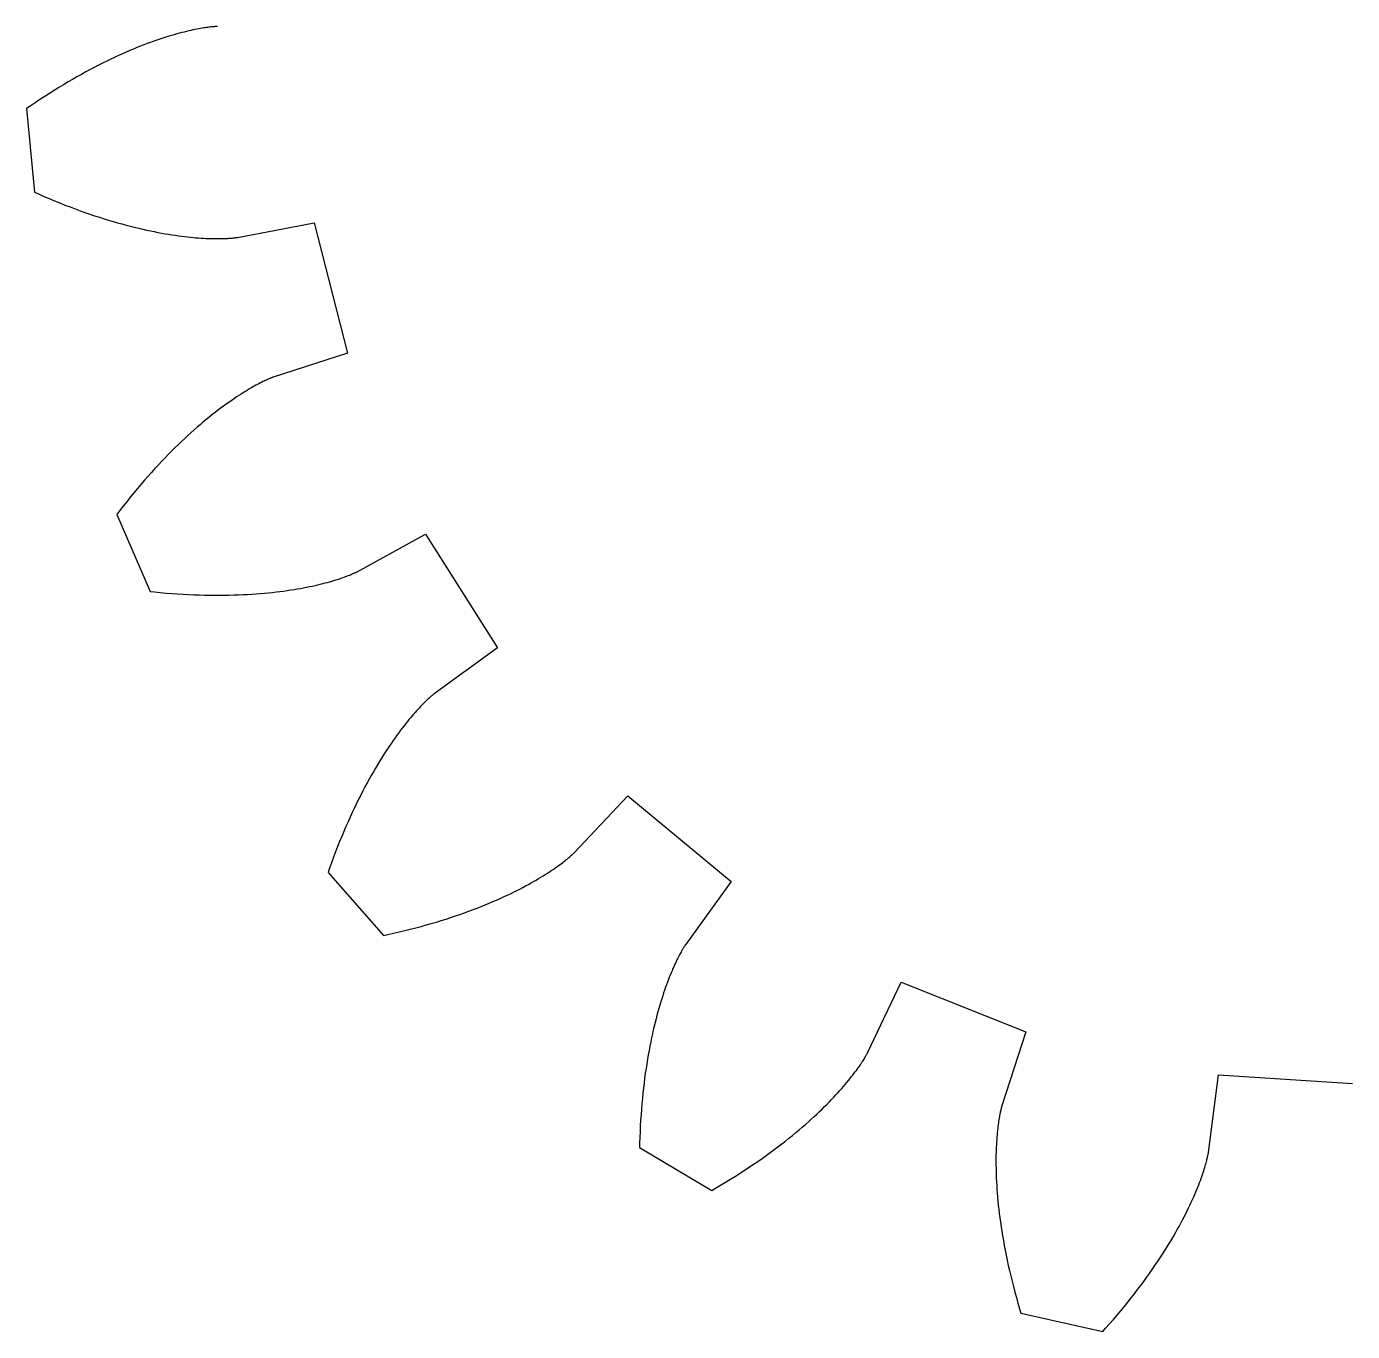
# Model space of a CAD drawing. Header units: metres. Extents: x -22 to 22, y -22 to 22.
# Drawn here: x -21.96 to 0, y -21.61 to 0 of the extents above; entities that cross this region are included whole.
import ezdxf

# ---------------------------------------------------------------- set-up
doc = ezdxf.new("R2010")
doc.units = ezdxf.units.M
doc.layers.add('1', color=7, linetype='Continuous')

msp = doc.modelspace()

# ---------------------------------------------------------------- linework, layer by layer
at = {"layer": '1'}
for p, q in [((-18.793852, 0), (-18.796715, -0.000033)), ((-19.748144, -0.208693), (-19.798967, -0.225946)), ((-19.698532, -0.192332), (-19.748144, -0.208693)), ((-19.650143, -0.176841), (-19.698532, -0.192332)), ((-19.602987, -0.162198), (-19.650143, -0.176841)), ((-19.557076, -0.148379), (-19.602987, -0.162198)), ((-19.512419, -0.135362), (-19.557076, -0.148379)), ((-19.469028, -0.123123), (-19.512419, -0.135362)), ((-19.426912, -0.11164), (-19.469028, -0.123123)), ((-19.386084, -0.10089), (-19.426912, -0.11164)), ((-19.346548, -0.090848), (-19.386084, -0.10089)), ((-19.308319, -0.081492), (-19.346548, -0.090848)), ((-19.2714, -0.072798), (-19.308319, -0.081492)), ((-19.235804, -0.064742), (-19.2714, -0.072798)), ((-19.201538, -0.057301), (-19.235804, -0.064742)), ((-19.16861, -0.050451), (-19.201538, -0.057301)), ((-19.137026, -0.044168), (-19.16861, -0.050451)), ((-19.106794, -0.038427), (-19.137026, -0.044168)), ((-19.077923, -0.033205), (-19.106794, -0.038427)), ((-19.050417, -0.028478), (-19.077923, -0.033205)), ((-19.024284, -0.02422), (-19.050417, -0.028478)), ((-18.999529, -0.020409), (-19.024284, -0.02422)), ((-18.976158, -0.01702), (-18.999529, -0.020409)), ((-18.954176, -0.014027), (-18.976158, -0.01702)), ((-18.93359, -0.011407), (-18.954176, -0.014027)), ((-18.914402, -0.009135), (-18.93359, -0.011407)), ((-18.896618, -0.007186), (-18.914402, -0.009135)), ((-18.880241, -0.005536), (-18.896618, -0.007186)), ((-18.865278, -0.00416), (-18.880241, -0.005536)), ((-18.851727, -0.003033), (-18.865278, -0.00416)), ((-18.839596, -0.002131), (-18.851727, -0.003033)), ((-18.828884, -0.001427), (-18.839596, -0.002131)), ((-18.819597, -0.000899), (-18.828884, -0.001427)), ((-18.811733, -0.00052), (-18.819597, -0.000899)), ((-18.805298, -0.000266), (-18.811733, -0.00052)), ((-18.800291, -0.000112), (-18.805298, -0.000266)), ((-18.796715, -0.000033), (-18.800291, -0.000112)), ((-20.308786, -0.425017), (-20.371012, -0.452398)), ((-20.247639, -0.398745), (-20.308786, -0.425017)), ((-20.187584, -0.373561), (-20.247639, -0.398745)), ((-20.128637, -0.349444), (-20.187584, -0.373561)), ((-20.070812, -0.326373), (-20.128637, -0.349444)), ((-20.01412, -0.304326), (-20.070812, -0.326373)), ((-19.958578, -0.283282), (-20.01412, -0.304326)), ((-19.904196, -0.263218), (-19.958578, -0.283282)), ((-19.850988, -0.244113), (-19.904196, -0.263218)), ((-19.798967, -0.225946), (-19.850988, -0.244113)), ((-20.766163, -0.641125), (-20.835508, -0.676841)), ((-20.697788, -0.60666), (-20.766163, -0.641125)), ((-20.630398, -0.573426), (-20.697788, -0.60666)), ((-20.564009, -0.541403), (-20.630398, -0.573426)), ((-20.498638, -0.51057), (-20.564009, -0.541403)), ((-20.434301, -0.480909), (-20.498638, -0.51057)), ((-20.371012, -0.452398), (-20.434301, -0.480909)), ((-21.196173, -0.874857), (-21.270971, -0.918479)), ((-21.122238, -0.832599), (-21.196173, -0.874857)), ((-21.049187, -0.791687), (-21.122238, -0.832599)), ((-20.977037, -0.752103), (-21.049187, -0.791687)), ((-20.905806, -0.713827), (-20.977037, -0.752103)), ((-20.835508, -0.676841), (-20.905806, -0.713827)), ((-21.50037, -1.057715), (-21.578442, -1.106976)), ((-21.423088, -1.00989), (-21.50037, -1.057715)), ((-21.346615, -0.963484), (-21.423088, -1.00989)), ((-21.270971, -0.918479), (-21.346615, -0.963484)), ((-21.817205, -1.26355), (-21.898243, -1.318728)), ((-21.736879, -1.209877), (-21.817205, -1.26355)), ((-21.657286, -1.157691), (-21.736879, -1.209877)), ((-21.578442, -1.106976), (-21.657286, -1.157691)), ((-21.898243, -1.318728), (-21.957916, -1.360125)), ((-21.957916, -1.360125), (-21.828264, -2.743518)), ((-21.828264, -2.743518), (-21.76194, -2.773106)), ((-21.76194, -2.773106), (-21.67206, -2.812266)), ((-21.67206, -2.812266), (-21.58316, -2.850079)), ((-21.58316, -2.850079), (-21.495256, -2.886567)), ((-21.495256, -2.886567), (-21.408361, -2.921748)), ((-21.408361, -2.921748), (-21.322496, -2.955646)), ((-21.322496, -2.955646), (-21.237675, -2.988278)), ((-21.237675, -2.988278), (-21.15391, -3.019666)), ((-21.15391, -3.019666), (-21.07122, -3.049833)), ((-21.07122, -3.049833), (-20.98962, -3.078797)), ((-20.98962, -3.078797), (-20.909121, -3.106582)), ((-20.909121, -3.106582), (-20.829741, -3.133207)), ((-20.829741, -3.133207), (-20.751492, -3.158696)), ((-20.751492, -3.158696), (-20.674389, -3.18307)), ((-20.674389, -3.18307), (-20.598444, -3.20635)), ((-20.598444, -3.20635), (-20.523668, -3.228559)), ((-20.523668, -3.228559), (-20.450081, -3.24972)), ((-20.450081, -3.24972), (-20.377689, -3.269854)), ((-20.377689, -3.269854), (-20.306505, -3.288984)), ((-20.306505, -3.288984), (-20.236546, -3.307132)), ((-18.466578, -3.492049), (-17.195257, -3.251641)), ((-17.195257, -3.251641), (-16.64349, -5.407797)), ((-20.236546, -3.307132), (-20.167816, -3.324323)), ((-20.167816, -3.324323), (-20.100332, -3.340578)), ((-20.100332, -3.340578), (-20.034103, -3.35592)), ((-20.034103, -3.35592), (-19.969139, -3.370373)), ((-19.969139, -3.370373), (-19.905449, -3.383959)), ((-19.905449, -3.383959), (-19.843048, -3.396703)), ((-19.843048, -3.396703), (-19.781944, -3.408629)), ((-19.781944, -3.408629), (-19.722141, -3.419758)), ((-19.722141, -3.419758), (-19.663656, -3.430116)), ((-19.663656, -3.430116), (-19.606493, -3.439725)), ((-19.606493, -3.439725), (-19.550663, -3.448611)), ((-19.550663, -3.448611), (-19.496172, -3.456796)), ((-19.496172, -3.456796), (-19.443029, -3.464306)), ((-19.443029, -3.464306), (-19.391241, -3.471163)), ((-19.391241, -3.471163), (-19.340815, -3.477393)), ((-19.340815, -3.477393), (-19.291759, -3.483019)), ((-19.291759, -3.483019), (-19.24408, -3.488067)), ((-19.24408, -3.488067), (-19.197783, -3.49256)), ((-19.197783, -3.49256), (-19.152874, -3.496523)), ((-19.152874, -3.496523), (-19.109358, -3.49998)), ((-19.109358, -3.49998), (-19.067242, -3.502958)), ((-19.067242, -3.502958), (-19.026529, -3.505478)), ((-19.026529, -3.505478), (-18.987228, -3.507568)), ((-18.987228, -3.507568), (-18.949337, -3.509251)), ((-18.949337, -3.509251), (-18.912863, -3.510552)), ((-18.912863, -3.510552), (-18.877811, -3.511497)), ((-18.877811, -3.511497), (-18.844183, -3.51211)), ((-18.844183, -3.51211), (-18.811981, -3.512415)), ((-18.811981, -3.512415), (-18.78121, -3.512439)), ((-18.78121, -3.512439), (-18.751871, -3.512205)), ((-18.751871, -3.512205), (-18.723967, -3.511739)), ((-18.723967, -3.511739), (-18.697498, -3.511066)), ((-18.697498, -3.511066), (-18.672464, -3.510211)), ((-18.672464, -3.510211), (-18.64887, -3.5092)), ((-18.64887, -3.5092), (-18.626717, -3.508056)), ((-18.626717, -3.508056), (-18.606001, -3.506805)), ((-18.606001, -3.506805), (-18.586725, -3.505472)), ((-18.586725, -3.505472), (-18.56889, -3.504082)), ((-18.56889, -3.504082), (-18.55249, -3.502661)), ((-18.55249, -3.502661), (-18.537533, -3.501233)), ((-18.537533, -3.501233), (-18.524008, -3.499822)), ((-18.524008, -3.499822), (-18.511921, -3.498455)), ((-18.511921, -3.498455), (-18.501265, -3.497156)), ((-18.501265, -3.497156), (-18.492041, -3.495949)), ((-18.492041, -3.495949), (-18.484243, -3.49486)), ((-18.484243, -3.49486), (-18.477873, -3.493914)), ((-18.477873, -3.493914), (-18.472925, -3.493135)), ((-18.472925, -3.493135), (-18.469397, -3.492548)), ((-18.469397, -3.492548), (-18.466578, -3.492049)), ((-16.64349, -5.407797), (-17.874016, -5.80762)), ((-18.133923, -5.926982), (-18.159767, -5.94087)), ((-18.109224, -5.913987), (-18.133923, -5.926982)), ((-18.085686, -5.901862), (-18.109224, -5.913987)), ((-18.06332, -5.890588), (-18.085686, -5.901862)), ((-18.042139, -5.880142), (-18.06332, -5.890588)), ((-18.022158, -5.870503), (-18.042139, -5.880142)), ((-18.003389, -5.86165), (-18.022158, -5.870503)), ((-17.985844, -5.853559), (-18.003389, -5.86165)), ((-17.969532, -5.846211), (-17.985844, -5.853559)), ((-17.954466, -5.839581), (-17.969532, -5.846211)), ((-17.94066, -5.833648), (-17.954466, -5.839581)), ((-17.92812, -5.828389), (-17.94066, -5.833648)), ((-17.916862, -5.823781), (-17.92812, -5.828389)), ((-17.906893, -5.819803), (-17.916862, -5.823781)), ((-17.898224, -5.816431), (-17.906893, -5.819803)), ((-17.890862, -5.81364), (-17.898224, -5.816431)), ((-17.884819, -5.81141), (-17.890862, -5.81364)), ((-17.880106, -5.809717), (-17.884819, -5.81141)), ((-17.876728, -5.808536), (-17.880106, -5.809717)), ((-17.874016, -5.80762), (-17.876728, -5.808536)), ((-18.4781, -6.133358), (-18.515585, -6.158406)), ((-18.441593, -6.109422), (-18.4781, -6.133358)), ((-18.406084, -6.086581), (-18.441593, -6.109422)), ((-18.371588, -6.064814), (-18.406084, -6.086581)), ((-18.338121, -6.044102), (-18.371588, -6.064814)), ((-18.305696, -6.024426), (-18.338121, -6.044102)), ((-18.27433, -6.005764), (-18.305696, -6.024426)), ((-18.244041, -5.988099), (-18.27433, -6.005764)), ((-18.214842, -5.971408), (-18.244041, -5.988099)), ((-18.186745, -5.955672), (-18.214842, -5.971408)), ((-18.159767, -5.94087), (-18.186745, -5.955672)), ((-18.803978, -6.366458), (-18.848677, -6.40107)), ((-18.760117, -6.333105), (-18.803978, -6.366458)), ((-18.717112, -6.300991), (-18.760117, -6.333105)), ((-18.674984, -6.2701), (-18.717112, -6.300991)), ((-18.633749, -6.240414), (-18.674984, -6.2701)), ((-18.593428, -6.211916), (-18.633749, -6.240414)), ((-18.554033, -6.184586), (-18.593428, -6.211916)), ((-18.515585, -6.158406), (-18.554033, -6.184586)), ((-19.035488, -6.552433), (-19.084097, -6.593585)), ((-18.987623, -6.512621), (-19.035488, -6.552433)), ((-18.940517, -6.474135), (-18.987623, -6.512621)), ((-18.894197, -6.436957), (-18.940517, -6.474135)), ((-18.848677, -6.40107), (-18.894197, -6.436957)), ((-19.285566, -6.771918), (-19.337589, -6.820009)), ((-19.234184, -6.725245), (-19.285566, -6.771918)), ((-19.183466, -6.679976), (-19.234184, -6.725245)), ((-19.13343, -6.636094), (-19.183466, -6.679976)), ((-19.084097, -6.593585), (-19.13343, -6.636094)), ((-19.497299, -6.972937), (-19.551676, -7.026844)), ((-19.443476, -6.920504), (-19.497299, -6.972937)), ((-19.390232, -6.869533), (-19.443476, -6.920504)), ((-19.337589, -6.820009), (-19.390232, -6.869533)), ((-19.717936, -7.197554), (-19.774323, -7.257496)), ((-19.662018, -7.13914), (-19.717936, -7.197554)), ((-19.60659, -7.082241), (-19.662018, -7.13914)), ((-19.551676, -7.026844), (-19.60659, -7.082241)), ((-19.946072, -7.446618), (-20.004105, -7.512795)), ((-19.888412, -7.382016), (-19.946072, -7.446618)), ((-19.831156, -7.318979), (-19.888412, -7.382016)), ((-19.774323, -7.257496), (-19.831156, -7.318979)), ((-20.121216, -7.649927), (-20.180244, -7.720902)), ((-20.062494, -7.580561), (-20.121216, -7.649927)), ((-20.004105, -7.512795), (-20.062494, -7.580561)), ((-20.299129, -7.867727), (-20.358938, -7.943595)), ((-20.239557, -7.793499), (-20.299129, -7.867727)), ((-20.180244, -7.720902), (-20.239557, -7.793499)), ((-20.418959, -8.021114), (-20.462917, -8.078925)), ((-20.462917, -8.078925), (-19.912121, -9.354546)), ((-20.358938, -7.943595), (-20.418959, -8.021114)), ((-16.483656, -9.027622), (-15.348848, -8.40612)), ((-15.348848, -8.40612), (-14.157798, -10.286242)), ((-17.051552, -9.223613), (-17.012053, -9.213428)), ((-17.012053, -9.213428), (-16.974028, -9.203272)), ((-16.974028, -9.203272), (-16.937471, -9.193163)), ((-16.937471, -9.193163), (-16.90238, -9.183129)), ((-16.90238, -9.183129), (-16.868753, -9.173197)), ((-16.868753, -9.173197), (-16.836582, -9.163387)), ((-16.836582, -9.163387), (-16.805862, -9.153728)), ((-16.805862, -9.153728), (-16.776588, -9.14424)), ((-16.776588, -9.14424), (-16.748758, -9.134953)), ((-16.748758, -9.134953), (-16.722363, -9.125886)), ((-16.722363, -9.125886), (-16.697397, -9.117067)), ((-16.697397, -9.117067), (-16.673855, -9.108519)), ((-16.673855, -9.108519), (-16.651728, -9.100266)), ((-16.651728, -9.100266), (-16.63101, -9.092331)), ((-16.63101, -9.092331), (-16.611696, -9.084741)), ((-16.611696, -9.084741), (-16.593777, -9.077517)), ((-16.593777, -9.077517), (-16.577242, -9.070683)), ((-16.577242, -9.070683), (-16.562086, -9.064263)), ((-16.562086, -9.064263), (-16.548302, -9.058283)), ((-16.548302, -9.058283), (-16.535873, -9.052762)), ((-16.535873, -9.052762), (-16.524801, -9.047727)), ((-16.524801, -9.047727), (-16.515068, -9.043198)), ((-16.515068, -9.043198), (-16.506668, -9.0392)), ((-16.506668, -9.0392), (-16.49959, -9.035755)), ((-16.49959, -9.035755), (-16.493822, -9.032887)), ((-16.493822, -9.032887), (-16.489357, -9.030617)), ((-16.489357, -9.030617), (-16.486183, -9.028968)), ((-16.486183, -9.028968), (-16.483656, -9.027622)), ((-19.912121, -9.354546), (-19.839897, -9.362189)), ((-19.839897, -9.362189), (-19.742315, -9.371658)), ((-19.742315, -9.371658), (-19.646082, -9.380149)), ((-19.646082, -9.380149), (-19.551205, -9.387688)), ((-19.551205, -9.387688), (-19.457691, -9.394296)), ((-19.457691, -9.394296), (-19.365555, -9.4)), ((-19.365555, -9.4), (-19.274799, -9.404823)), ((-19.274799, -9.404823), (-19.185434, -9.408792)), ((-19.185434, -9.408792), (-19.097471, -9.411929)), ((-19.097471, -9.411929), (-19.010914, -9.41426)), ((-19.010914, -9.41426), (-18.92577, -9.415809)), ((-18.92577, -9.415809), (-18.842045, -9.416601)), ((-18.842045, -9.416601), (-18.75975, -9.416662)), ((-18.75975, -9.416662), (-18.678888, -9.416017)), ((-18.678888, -9.416017), (-18.599466, -9.414689)), ((-18.599466, -9.414689), (-18.521488, -9.412704)), ((-18.521488, -9.412704), (-18.444963, -9.410089)), ((-18.444963, -9.410089), (-18.369894, -9.406868)), ((-18.369894, -9.406868), (-18.296282, -9.403065)), ((-18.296282, -9.403065), (-18.224138, -9.398706)), ((-18.224138, -9.398706), (-18.153461, -9.393817)), ((-18.153461, -9.393817), (-18.084257, -9.388422)), ((-18.084257, -9.388422), (-18.016527, -9.382547)), ((-18.016527, -9.382547), (-17.950275, -9.376218)), ((-17.950275, -9.376218), (-17.885506, -9.369459)), ((-17.885506, -9.369459), (-17.822222, -9.362296)), ((-17.822222, -9.362296), (-17.760422, -9.354755)), ((-17.760422, -9.354755), (-17.700108, -9.34686)), ((-17.700108, -9.34686), (-17.641285, -9.338638)), ((-17.641285, -9.338638), (-17.58395, -9.330113)), ((-17.58395, -9.330113), (-17.528107, -9.321311)), ((-17.528107, -9.321311), (-17.473753, -9.312257)), ((-17.473753, -9.312257), (-17.420889, -9.302977)), ((-17.420889, -9.302977), (-17.369516, -9.293495)), ((-17.369516, -9.293495), (-17.319635, -9.283837)), ((-17.319635, -9.283837), (-17.271242, -9.27403)), ((-17.271242, -9.27403), (-17.224337, -9.264096)), ((-17.224337, -9.264096), (-17.178915, -9.254063)), ((-17.178915, -9.254063), (-17.134979, -9.243955)), ((-17.134979, -9.243955), (-17.092525, -9.233795)), ((-17.092525, -9.233795), (-17.051552, -9.223613)), ((-14.157798, -10.286242), (-15.204546, -11.046749)), ((-15.358946, -11.184155), (-15.376733, -11.201788)), ((-15.342031, -11.167675), (-15.358946, -11.184155)), ((-15.326006, -11.152333), (-15.342031, -11.167675)), ((-15.310891, -11.138113), (-15.326006, -11.152333)), ((-15.296703, -11.124997), (-15.310891, -11.138113)), ((-15.283462, -11.112967), (-15.296703, -11.124997)), ((-15.271182, -11.102006), (-15.283462, -11.112967)), ((-15.259886, -11.092098), (-15.271182, -11.102006)), ((-15.249584, -11.08322), (-15.259886, -11.092098)), ((-15.240301, -11.07536), (-15.249584, -11.08322)), ((-15.232048, -11.068495), (-15.240301, -11.07536)), ((-15.224846, -11.062609), (-15.232048, -11.068495)), ((-15.218706, -11.05768), (-15.224846, -11.062609)), ((-15.213649, -11.053692), (-15.218706, -11.05768)), ((-15.209689, -11.050625), (-15.213649, -11.053692)), ((-15.206842, -11.048458), (-15.209689, -11.050625)), ((-15.204546, -11.046749), (-15.206842, -11.048458)), ((-15.572859, -11.415073), (-15.598288, -11.445113)), ((-15.548101, -11.386339), (-15.572859, -11.415073)), ((-15.524037, -11.358899), (-15.548101, -11.386339)), ((-15.50069, -11.332739), (-15.524037, -11.358899)), ((-15.478077, -11.307841), (-15.50069, -11.332739)), ((-15.456219, -11.284194), (-15.478077, -11.307841)), ((-15.435135, -11.26178), (-15.456219, -11.284194)), ((-15.414846, -11.240585), (-15.435135, -11.26178)), ((-15.395372, -11.220592), (-15.414846, -11.240585)), ((-15.376733, -11.201788), (-15.395372, -11.220592)), ((-15.734792, -11.615401), (-15.763812, -11.653567)), ((-15.706315, -11.578622), (-15.734792, -11.615401)), ((-15.678405, -11.543217), (-15.706315, -11.578622)), ((-15.651082, -11.509171), (-15.678405, -11.543217)), ((-15.62437, -11.476476), (-15.651082, -11.509171)), ((-15.598288, -11.445113), (-15.62437, -11.476476)), ((-15.884893, -11.820334), (-15.916301, -11.86561)), ((-15.853918, -11.776504), (-15.884893, -11.820334)), ((-15.823398, -11.734106), (-15.853918, -11.776504)), ((-15.793355, -11.693131), (-15.823398, -11.734106)), ((-15.763812, -11.653567), (-15.793355, -11.693131)), ((-16.045792, -12.061369), (-16.079012, -12.114022)), ((-16.012884, -12.010209), (-16.045792, -12.061369)), ((-15.98032, -11.960537), (-16.012884, -12.010209)), ((-15.948117, -11.91234), (-15.98032, -11.960537)), ((-15.916301, -11.86561), (-15.948117, -11.91234)), ((-16.180334, -12.281052), (-16.214582, -12.339778)), ((-16.146307, -12.223855), (-16.180334, -12.281052)), ((-16.112524, -12.168181), (-16.146307, -12.223855)), ((-16.079012, -12.114022), (-16.112524, -12.168181)), ((-16.283642, -12.461857), (-16.318405, -12.525225)), ((-16.249025, -12.400044), (-16.283642, -12.461857)), ((-16.214582, -12.339778), (-16.249025, -12.400044)), ((-16.423334, -12.724726), (-16.458443, -12.79438)), ((-16.388277, -12.656652), (-16.423334, -12.724726)), ((-16.353291, -12.590155), (-16.388277, -12.656652)), ((-16.318405, -12.525225), (-16.353291, -12.590155)), ((-16.528706, -12.938457), (-16.563808, -13.01289)), ((-16.493574, -12.865623), (-16.528706, -12.938457)), ((-16.458443, -12.79438), (-16.493574, -12.865623)), ((-12.887199, -13.679509), (-11.999988, -12.737751)), ((-11.999988, -12.737751), (-10.286242, -14.157798)), ((-16.633837, -13.166572), (-16.668709, -13.245829)), ((-16.59886, -13.088926), (-16.633837, -13.166572)), ((-16.563808, -13.01289), (-16.59886, -13.088926)), ((-16.703453, -13.3267), (-16.738045, -13.409194)), ((-16.668709, -13.245829), (-16.703453, -13.3267)), ((-16.806662, -13.579052), (-16.840639, -13.666425)), ((-16.772455, -13.49331), (-16.806662, -13.579052)), ((-16.738045, -13.409194), (-16.772455, -13.49331)), ((-16.874357, -13.755428), (-16.907795, -13.846065)), ((-16.840639, -13.666425), (-16.874357, -13.755428)), ((-13.083858, -13.846727), (-13.06284, -13.830626)), ((-13.06284, -13.830626), (-13.043091, -13.81522)), ((-13.043091, -13.81522), (-13.024597, -13.800533)), ((-13.024597, -13.800533), (-13.007346, -13.786586)), ((-13.007346, -13.786586), (-12.991323, -13.773398)), ((-12.991323, -13.773398), (-12.976512, -13.76099)), ((-12.976512, -13.76099), (-12.962898, -13.749381)), ((-12.962898, -13.749381), (-12.950468, -13.738593)), ((-12.950468, -13.738593), (-12.939206, -13.728645)), ((-12.939206, -13.728645), (-12.929092, -13.719554)), ((-12.929092, -13.719554), (-12.920117, -13.711344)), ((-12.920117, -13.711344), (-12.912261, -13.704029)), ((-12.912261, -13.704029), (-12.905508, -13.697632)), ((-12.905508, -13.697632), (-12.899839, -13.692167)), ((-12.899839, -13.692167), (-12.895242, -13.687657)), ((-12.895242, -13.687657), (-12.891697, -13.684118)), ((-12.891697, -13.684118), (-12.889187, -13.68157)), ((-12.889187, -13.68157), (-12.887199, -13.679509)), ((-16.940922, -13.938337), (-16.964867, -14.006904)), ((-16.964867, -14.006904), (-16.046837, -15.049885)), ((-16.907795, -13.846065), (-16.940922, -13.938337)), ((-13.402557, -14.063742), (-13.366735, -14.041396)), ((-13.366735, -14.041396), (-13.332316, -14.019505)), ((-13.332316, -14.019505), (-13.299293, -13.998095)), ((-13.299293, -13.998095), (-13.267649, -13.977184)), ((-13.267649, -13.977184), (-13.237376, -13.956799)), ((-13.237376, -13.956799), (-13.208464, -13.936959)), ((-13.208464, -13.936959), (-13.180898, -13.917689)), ((-13.180898, -13.917689), (-13.154667, -13.899009)), ((-13.154667, -13.899009), (-13.129759, -13.88094)), ((-13.129759, -13.88094), (-13.10616, -13.863506)), ((-13.10616, -13.863506), (-13.083858, -13.846727)), ((-13.789776, -14.281576), (-13.74088, -14.256169)), ((-13.74088, -14.256169), (-13.693472, -14.231008)), ((-13.693472, -14.231008), (-13.647544, -14.206115)), ((-13.647544, -14.206115), (-13.603087, -14.181516)), ((-13.603087, -14.181516), (-13.560094, -14.157234)), ((-13.560094, -14.157234), (-13.518554, -14.133292)), ((-13.518554, -14.133292), (-13.478456, -14.109714)), ((-13.478456, -14.109714), (-13.439795, -14.086523)), ((-13.439795, -14.086523), (-13.402557, -14.063742)), ((-10.286242, -14.157798), (-11.046749, -15.204546)), ((-14.297968, -14.517262), (-14.235369, -14.490746)), ((-14.235369, -14.490746), (-14.174316, -14.464253)), ((-14.174316, -14.464253), (-14.114805, -14.43781)), ((-14.114805, -14.43781), (-14.05683, -14.411442)), ((-14.05683, -14.411442), (-14.000386, -14.385173)), ((-14.000386, -14.385173), (-13.945464, -14.359027)), ((-13.945464, -14.359027), (-13.892061, -14.33303)), ((-13.892061, -14.33303), (-13.840166, -14.307204)), ((-13.840166, -14.307204), (-13.789776, -14.281576)), ((-14.85497, -14.727259), (-14.779844, -14.701453)), ((-14.779844, -14.701453), (-14.706297, -14.675469)), ((-14.706297, -14.675469), (-14.634325, -14.649335)), ((-14.634325, -14.649335), (-14.563925, -14.623073)), ((-14.563925, -14.623073), (-14.495091, -14.596708)), ((-14.495091, -14.596708), (-14.427824, -14.570269)), ((-14.427824, -14.570269), (-14.362119, -14.543779)), ((-14.362119, -14.543779), (-14.297968, -14.517262)), ((-15.602367, -14.947264), (-15.512977, -14.924216)), ((-15.512977, -14.924216), (-15.425173, -14.900759)), ((-15.425173, -14.900759), (-15.338957, -14.876918)), ((-15.338957, -14.876918), (-15.254329, -14.852719)), ((-15.254329, -14.852719), (-15.171287, -14.828188)), ((-15.171287, -14.828188), (-15.08983, -14.80335)), ((-15.08983, -14.80335), (-15.00996, -14.778232)), ((-15.00996, -14.778232), (-14.931674, -14.75286)), ((-14.931674, -14.75286), (-14.85497, -14.727259)), ((-16.046837, -15.049885), (-15.975787, -15.034837)), ((-15.975787, -15.034837), (-15.880056, -15.013688)), ((-15.880056, -15.013688), (-15.785909, -14.992025)), ((-15.785909, -14.992025), (-15.693345, -14.969876)), ((-15.693345, -14.969876), (-15.602367, -14.947264)), ((-11.140137, -15.362039), (-11.151132, -15.382938)), ((-11.129637, -15.342496), (-11.140137, -15.362039)), ((-11.119657, -15.324301), (-11.129637, -15.342496)), ((-11.110216, -15.307443), (-11.119657, -15.324301)), ((-11.101339, -15.291909), (-11.110216, -15.307443)), ((-11.093048, -15.277691), (-11.101339, -15.291909)), ((-11.085366, -15.264776), (-11.093048, -15.277691)), ((-11.078313, -15.25315), (-11.085366, -15.264776)), ((-11.071913, -15.242805), (-11.078313, -15.25315)), ((-11.066185, -15.233727), (-11.071913, -15.242805)), ((-11.061154, -15.225903), (-11.066185, -15.233727)), ((-11.056838, -15.219317), (-11.061154, -15.225903)), ((-11.053261, -15.213963), (-11.056838, -15.219317)), ((-11.050443, -15.209821), (-11.053261, -15.213963)), ((-11.048405, -15.206882), (-11.050443, -15.209821)), ((-11.046749, -15.204546), (-11.048405, -15.206882)), ((-11.240023, -15.568051), (-11.254144, -15.600146)), ((-11.226211, -15.537385), (-11.240023, -15.568051)), ((-11.212729, -15.508141), (-11.226211, -15.537385)), ((-11.199604, -15.480309), (-11.212729, -15.508141)), ((-11.186858, -15.453881), (-11.199604, -15.480309)), ((-11.174515, -15.42885), (-11.186858, -15.453881)), ((-11.162599, -15.405206), (-11.174515, -15.42885)), ((-11.151132, -15.382938), (-11.162599, -15.405206)), ((-11.328533, -15.782323), (-11.343999, -15.823145)), ((-11.313232, -15.742972), (-11.328533, -15.782323)), ((-11.298118, -15.705086), (-11.313232, -15.742972)), ((-11.283216, -15.668658), (-11.298118, -15.705086)), ((-11.26855, -15.63368), (-11.283216, -15.668658)), ((-11.254144, -15.600146), (-11.26855, -15.63368)), ((-11.406996, -16.001244), (-11.422907, -16.049498)), ((-11.391126, -15.954488), (-11.406996, -16.001244)), ((-11.375319, -15.909222), (-11.391126, -15.954488)), ((-11.359602, -15.865442), (-11.375319, -15.909222)), ((-11.343999, -15.823145), (-11.359602, -15.865442)), ((-8.029255, -16.99235), (-7.476485, -15.822521)), ((-7.476485, -15.822521), (-5.407797, -16.64349)), ((-11.470626, -16.203274), (-11.486444, -16.257549)), ((-11.454747, -16.150509), (-11.470626, -16.203274)), ((-11.438831, -16.099251), (-11.454747, -16.150509)), ((-11.422907, -16.049498), (-11.438831, -16.099251)), ((-11.533286, -16.429466), (-11.54861, -16.489809)), ((-11.517799, -16.370642), (-11.533286, -16.429466)), ((-11.502178, -16.313337), (-11.517799, -16.370642)), ((-11.486444, -16.257549), (-11.502178, -16.313337)), ((-11.593359, -16.679972), (-11.607782, -16.746408)), ((-11.578671, -16.615061), (-11.593359, -16.679972)), ((-11.563746, -16.551672), (-11.578671, -16.615061)), ((-11.54861, -16.489809), (-11.563746, -16.551672)), ((-5.407797, -16.64349), (-5.80762, -17.874016)), ((-11.635736, -16.883852), (-11.649217, -16.954861)), ((-11.621917, -16.814369), (-11.635736, -16.883852)), ((-11.607782, -16.746408), (-11.621917, -16.814369)), ((-11.675056, -17.101448), (-11.687363, -17.177023)), ((-11.662333, -17.027393), (-11.675056, -17.101448)), ((-11.649217, -16.954861), (-11.662333, -17.027393)), ((-8.110432, -17.131313), (-8.099268, -17.113819)), ((-8.099268, -17.113819), (-8.089017, -17.097441)), ((-8.089017, -17.097441), (-8.079657, -17.082195)), ((-8.079657, -17.082195), (-8.071168, -17.068092)), ((-8.071168, -17.068092), (-8.063532, -17.055151)), ((-8.063532, -17.055151), (-8.056723, -17.043381)), ((-8.056723, -17.043381), (-8.050724, -17.032799)), ((-8.050724, -17.032799), (-8.045512, -17.023415)), ((-8.045512, -17.023415), (-8.041067, -17.015244)), ((-8.041067, -17.015244), (-8.037365, -17.008295)), ((-8.037365, -17.008295), (-8.034386, -17.002584)), ((-8.034386, -17.002584), (-8.032107, -16.998123)), ((-8.032107, -16.998123), (-8.030508, -16.994923)), ((-8.030508, -16.994923), (-8.029255, -16.99235)), ((-11.710626, -17.332729), (-11.721529, -17.412855)), ((-11.699228, -17.254118), (-11.710626, -17.332729)), ((-11.687363, -17.177023), (-11.699228, -17.254118)), ((-8.276606, -17.364277), (-8.255239, -17.336475)), ((-8.255239, -17.336475), (-8.234977, -17.309629)), ((-8.234977, -17.309629), (-8.215802, -17.283758)), ((-8.215802, -17.283758), (-8.197696, -17.258877)), ((-8.197696, -17.258877), (-8.18064, -17.235004)), ((-8.18064, -17.235004), (-8.164615, -17.212154)), ((-8.164615, -17.212154), (-8.149601, -17.190346)), ((-8.149601, -17.190346), (-8.135578, -17.169592)), ((-8.135578, -17.169592), (-8.122529, -17.14991)), ((-8.122529, -17.14991), (-8.110432, -17.131313)), ((-11.731913, -17.494492), (-11.741754, -17.577639)), ((-11.721529, -17.412855), (-11.731913, -17.494492)), ((-8.458633, -17.584208), (-8.42903, -17.550205)), ((-8.42903, -17.550205), (-8.400655, -17.517031)), ((-8.400655, -17.517031), (-8.373491, -17.484709)), ((-8.373491, -17.484709), (-8.347522, -17.453253)), ((-8.347522, -17.453253), (-8.32273, -17.422686)), ((-8.32273, -17.422686), (-8.299097, -17.393021)), ((-8.299097, -17.393021), (-8.276606, -17.364277)), ((-2.38535, -18.641861), (-2.221132, -17.358473)), ((-2.221132, -17.358473), (0, -17.5)), ((-11.759698, -17.748446), (-11.76775, -17.836096)), ((-11.751023, -17.662292), (-11.759698, -17.748446)), ((-11.741754, -17.577639), (-11.751023, -17.662292)), ((-8.662955, -17.804588), (-8.625643, -17.766008)), ((-8.625643, -17.766008), (-8.589655, -17.728142)), ((-8.589655, -17.728142), (-8.554976, -17.691008)), ((-8.554976, -17.691008), (-8.52159, -17.654629)), ((-8.52159, -17.654629), (-8.489481, -17.619022)), ((-8.489481, -17.619022), (-8.458633, -17.584208)), ((-11.775157, -17.925241), (-11.781891, -18.015875)), ((-11.76775, -17.836096), (-11.775157, -17.925241)), ((-8.869896, -18.007469), (-8.825742, -17.965631)), ((-8.825742, -17.965631), (-8.782986, -17.924404)), ((-8.782986, -17.924404), (-8.741611, -17.883806)), ((-8.741611, -17.883806), (-8.701607, -17.843861)), ((-8.701607, -17.843861), (-8.662955, -17.804588)), ((-5.836184, -17.991489), (-5.839952, -18.010439)), ((-5.832541, -17.973972), (-5.836184, -17.991489)), ((-5.829051, -17.957888), (-5.832541, -17.973972)), ((-5.825735, -17.943232), (-5.829051, -17.957888)), ((-5.822619, -17.929995), (-5.825735, -17.943232)), ((-5.819729, -17.918179), (-5.822619, -17.929995)), ((-5.817088, -17.907774), (-5.819729, -17.918179)), ((-5.814721, -17.898779), (-5.817088, -17.907774)), ((-5.812651, -17.891182), (-5.814721, -17.898779)), ((-5.810904, -17.884983), (-5.812651, -17.891182)), ((-5.809503, -17.880175), (-5.810904, -17.884983)), ((-5.808473, -17.876749), (-5.809503, -17.880175)), ((-5.80762, -17.874016), (-5.808473, -17.876749)), ((-11.793242, -18.201586), (-11.797806, -18.296652)), ((-11.787927, -18.10799), (-11.793242, -18.201586)), ((-11.781891, -18.015875), (-11.787927, -18.10799)), ((-9.164911, -18.270094), (-9.112095, -18.225052)), ((-9.112095, -18.225052), (-9.060754, -18.180489)), ((-9.060754, -18.180489), (-9.010876, -18.136427)), ((-9.010876, -18.136427), (-8.962449, -18.092888)), ((-8.962449, -18.092888), (-8.915461, -18.049894)), ((-8.915461, -18.049894), (-8.869896, -18.007469)), ((-5.871661, -18.214043), (-5.875444, -18.246021)), ((-5.867778, -18.183516), (-5.871661, -18.214043)), ((-5.863823, -18.154444), (-5.867778, -18.183516)), ((-5.859819, -18.126823), (-5.863823, -18.154444)), ((-5.855793, -18.100655), (-5.859819, -18.126823)), ((-5.851767, -18.075933), (-5.855793, -18.100655)), ((-5.847769, -18.052658), (-5.851767, -18.075933)), ((-5.843822, -18.030828), (-5.847769, -18.052658)), ((-5.839952, -18.010439), (-5.843822, -18.030828)), ((-11.801598, -18.393187), (-11.804591, -18.49118)), ((-11.797806, -18.296652), (-11.801598, -18.393187)), ((-9.391177, -18.454599), (-9.332337, -18.407867)), ((-9.332337, -18.407867), (-9.275021, -18.361525)), ((-9.275021, -18.361525), (-9.219216, -18.315592)), ((-9.219216, -18.315592), (-9.164911, -18.270094)), ((-5.892011, -18.427734), (-5.894678, -18.468439)), ((-5.889095, -18.388485), (-5.892011, -18.427734)), ((-5.885955, -18.350687), (-5.889095, -18.388485)), ((-5.882617, -18.314342), (-5.885955, -18.350687)), ((-5.879105, -18.279455), (-5.882617, -18.314342)), ((-5.875444, -18.246021), (-5.879105, -18.279455)), ((-11.804591, -18.49118), (-11.806175, -18.563789)), ((-11.806175, -18.563789), (-10.61078, -19.272036)), ((-9.708596, -18.693266), (-9.641982, -18.644945)), ((-9.641982, -18.644945), (-9.576942, -18.596893)), ((-9.576942, -18.596893), (-9.513469, -18.549135)), ((-9.513469, -18.549135), (-9.45155, -18.501696)), ((-9.45155, -18.501696), (-9.391177, -18.454599)), ((-5.902352, -18.645737), (-5.903397, -18.69367)), ((-5.900932, -18.599243), (-5.902352, -18.645737)), ((-5.899164, -18.554193), (-5.900932, -18.599243)), ((-5.89707, -18.510592), (-5.899164, -18.554193)), ((-5.894678, -18.468439), (-5.89707, -18.510592)), ((-2.38951, -18.667284), (-2.388136, -18.659531)), ((-2.388136, -18.659531), (-2.387067, -18.653181)), ((-2.387067, -18.653181), (-2.386279, -18.648233)), ((-2.386279, -18.648233), (-2.385747, -18.644697)), ((-2.385747, -18.644697), (-2.38535, -18.641861)), ((-9.990994, -18.888788), (-9.917986, -18.839622)), ((-9.917986, -18.839622), (-9.846589, -18.79063)), ((-9.846589, -18.79063), (-9.776795, -18.741837)), ((-9.776795, -18.741837), (-9.708596, -18.693266)), ((-5.904042, -18.743044), (-5.904263, -18.793852)), ((-5.904263, -18.793852), (-5.904034, -18.84609)), ((-5.903397, -18.69367), (-5.904042, -18.743044)), ((-5.904034, -18.84609), (-5.90333, -18.899759)), ((-2.446161, -18.892736), (-2.438622, -18.867355)), ((-2.438622, -18.867355), (-2.4317, -18.843285)), ((-2.4317, -18.843285), (-2.425371, -18.820532)), ((-2.425371, -18.820532), (-2.419613, -18.799109)), ((-2.419613, -18.799109), (-2.414401, -18.77902)), ((-2.414401, -18.77902), (-2.409712, -18.760277)), ((-2.409712, -18.760277), (-2.405522, -18.742884)), ((-2.405522, -18.742884), (-2.401807, -18.726849)), ((-2.401807, -18.726849), (-2.398542, -18.712181)), ((-2.398542, -18.712181), (-2.395705, -18.698883)), ((-2.395705, -18.698883), (-2.39327, -18.686964)), ((-2.39327, -18.686964), (-2.391213, -18.676428)), ((-2.391213, -18.676428), (-2.38951, -18.667284)), ((-10.380501, -19.136377), (-10.299313, -19.086708)), ((-10.299313, -19.086708), (-10.219775, -19.037088)), ((-10.219775, -19.037088), (-10.141881, -18.987547)), ((-10.141881, -18.987547), (-10.065624, -18.938105)), ((-10.065624, -18.938105), (-9.990994, -18.888788)), ((-5.90333, -18.899759), (-5.902127, -18.954847)), ((-5.902127, -18.954847), (-5.9004, -19.011354)), ((-5.9004, -19.011354), (-5.898123, -19.069275)), ((-5.898123, -19.069275), (-5.895272, -19.128601)), ((-2.518171, -19.106308), (-2.505662, -19.072021)), ((-2.505662, -19.072021), (-2.493932, -19.038977)), ((-2.493932, -19.038977), (-2.482958, -19.007185)), ((-2.482958, -19.007185), (-2.472717, -18.976654)), ((-2.472717, -18.976654), (-2.463186, -18.947395)), ((-2.463186, -18.947395), (-2.454342, -18.91942)), ((-2.454342, -18.91942), (-2.446161, -18.892736)), ((-10.61078, -19.272036), (-10.547856, -19.235769)), ((-10.547856, -19.235769), (-10.463346, -19.186073)), ((-10.463346, -19.186073), (-10.380501, -19.136377)), ((-5.895272, -19.128601), (-5.891823, -19.189333)), ((-5.891823, -19.189333), (-5.88775, -19.251457)), ((-5.88775, -19.251457), (-5.883029, -19.31497)), ((-5.883029, -19.31497), (-5.877635, -19.379868)), ((-2.610819, -19.337437), (-2.593173, -19.29595)), ((-2.593173, -19.29595), (-2.576437, -19.255632)), ((-2.576437, -19.255632), (-2.560591, -19.216497)), ((-2.560591, -19.216497), (-2.545613, -19.178556)), ((-2.545613, -19.178556), (-2.531481, -19.141825)), ((-2.531481, -19.141825), (-2.518171, -19.106308)), ((-5.877635, -19.379868), (-5.871545, -19.446142)), ((-5.871545, -19.446142), (-5.864733, -19.513783)), ((-5.864733, -19.513783), (-5.857175, -19.582785)), ((-2.713476, -19.561947), (-2.690951, -19.514814)), ((-2.690951, -19.514814), (-2.669444, -19.468782)), ((-2.669444, -19.468782), (-2.648934, -19.423866)), ((-2.648934, -19.423866), (-2.629399, -19.380079)), ((-2.629399, -19.380079), (-2.610819, -19.337437)), ((-5.857175, -19.582785), (-5.848846, -19.653139)), ((-5.848846, -19.653139), (-5.839724, -19.724838)), ((-5.839724, -19.724838), (-5.829783, -19.797873)), ((-2.842094, -19.813635), (-2.81417, -19.761213)), ((-2.81417, -19.761213), (-2.787367, -19.709816)), ((-2.787367, -19.709816), (-2.761663, -19.659464)), ((-2.761663, -19.659464), (-2.73704, -19.61017)), ((-2.73704, -19.61017), (-2.713476, -19.561947)), ((-5.829783, -19.797873), (-5.819001, -19.872234)), ((-5.819001, -19.872234), (-5.807351, -19.947914)), ((-5.807351, -19.947914), (-5.794812, -20.024902)), ((-2.965388, -20.033281), (-2.932786, -19.976908)), ((-2.932786, -19.976908), (-2.901382, -19.921499)), ((-2.901382, -19.921499), (-2.871158, -19.867069)), ((-2.871158, -19.867069), (-2.842094, -19.813635)), ((-5.794812, -20.024902), (-5.781359, -20.103188)), ((-5.781359, -20.103188), (-5.766969, -20.182762)), ((-5.766969, -20.182762), (-5.751617, -20.263611)), ((-3.070579, -20.208006), (-3.034266, -20.148846)), ((-3.034266, -20.148846), (-2.999209, -20.090599)), ((-2.999209, -20.090599), (-2.965388, -20.033281)), ((-5.751617, -20.263611), (-5.735282, -20.34573)), ((-5.735282, -20.34573), (-5.717939, -20.429104)), ((-3.228755, -20.453402), (-3.187237, -20.390774)), ((-3.187237, -20.390774), (-3.147046, -20.328985)), ((-3.147046, -20.328985), (-3.108166, -20.268057)), ((-3.108166, -20.268057), (-3.070579, -20.208006)), ((-5.717939, -20.429104), (-5.699566, -20.513721)), ((-5.699566, -20.513721), (-5.680139, -20.599571)), ((-5.680139, -20.599571), (-5.659636, -20.686642)), ((-3.361458, -20.646133), (-3.315849, -20.5811)), ((-3.315849, -20.5811), (-3.27162, -20.516848)), ((-3.27162, -20.516848), (-3.228755, -20.453402)), ((-5.659636, -20.686642), (-5.638033, -20.77492)), ((-5.638033, -20.77492), (-5.615308, -20.864393)), ((-3.558039, -20.913715), (-3.506739, -20.845741)), ((-3.506739, -20.845741), (-3.456887, -20.778473)), ((-3.456887, -20.778473), (-3.408465, -20.711931)), ((-3.408465, -20.711931), (-3.361458, -20.646133)), ((-5.615308, -20.864393), (-5.59144, -20.95505)), ((-5.59144, -20.95505), (-5.566404, -21.046873)), ((-5.566404, -21.046873), (-5.54018, -21.139854)), ((-3.720781, -21.121656), (-3.665044, -21.051691)), ((-3.665044, -21.051691), (-3.610802, -20.982372)), ((-3.610802, -20.982372), (-3.558039, -20.913715)), ((-5.54018, -21.139854), (-5.512744, -21.233976)), ((-5.512744, -21.233976), (-5.491814, -21.303522)), ((-3.897111, -21.335201), (-3.8368, -21.263432)), ((-3.8368, -21.263432), (-3.778028, -21.192244)), ((-3.778028, -21.192244), (-3.720781, -21.121656)), ((-5.491814, -21.303522), (-4.136065, -21.607706)), ((-4.087429, -21.55377), (-4.022411, -21.480392)), ((-4.022411, -21.480392), (-3.958977, -21.407528)), ((-3.958977, -21.407528), (-3.897111, -21.335201)), ((-4.136065, -21.607706), (-4.087429, -21.55377))]:
    msp.add_line(p, q, dxfattribs=at)

doc.saveas('drawing.dxf')
